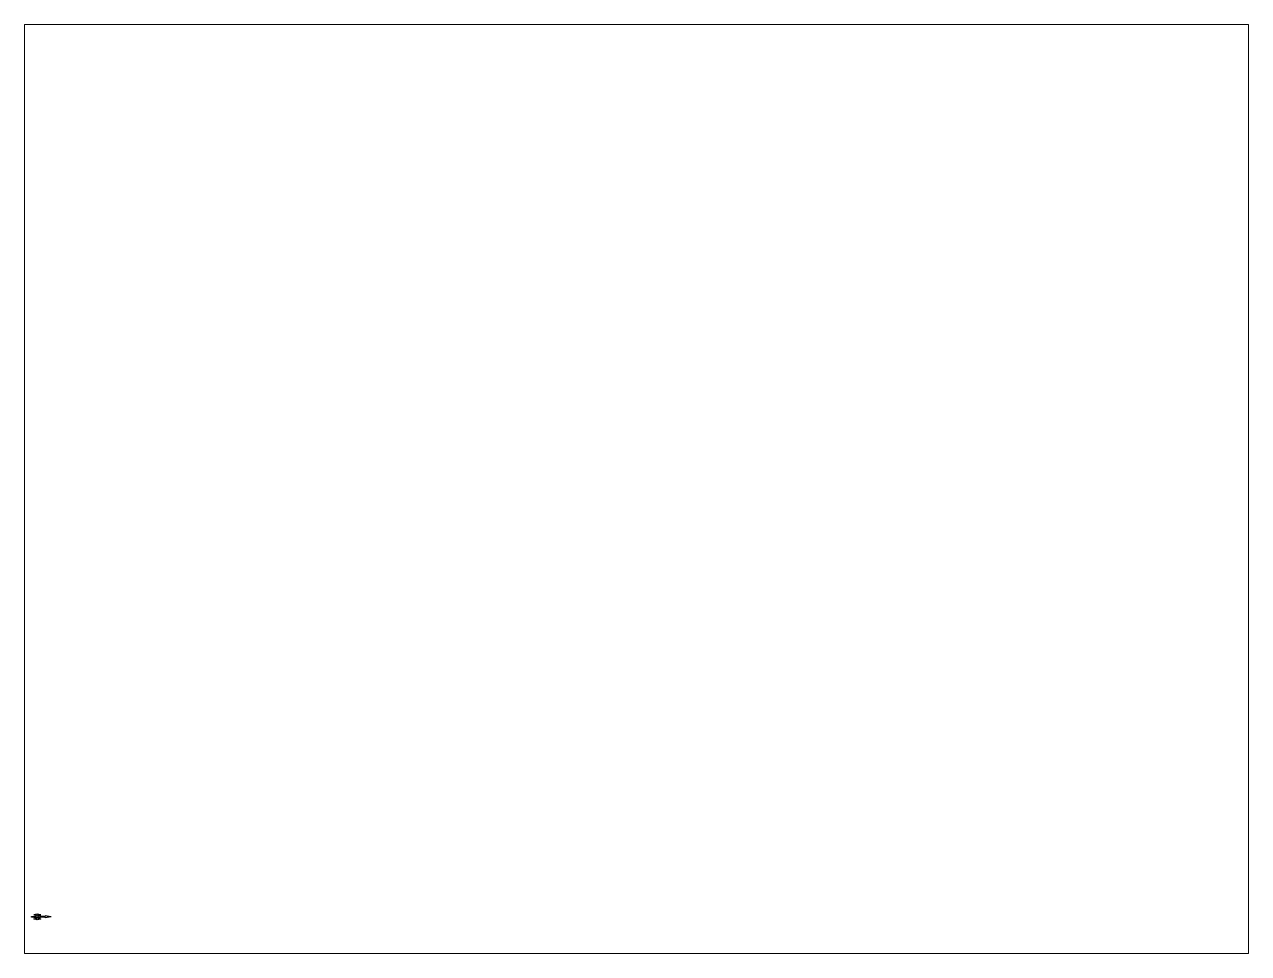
# Paper-space layout 'Layout1' of a CAD drawing. Header units: metres. Extents: x 26 to 231, y 20 to 176.
# The model-space entities are those that its viewports show. They can reach past a viewport. Long polylines and large blocks are cut down to what shows.
import ezdxf

# ---------------------------------------------------------------- set-up
doc = ezdxf.new("R2010")
doc.units = ezdxf.units.M
doc.header["$LTSCALE"] = 0.2

msp = doc.modelspace()

# ---------------------------------------------------------------- hatches: boundary and pattern name
at = {"true_color": 0xfaf528}
h = msp.add_hatch(color=2, dxfattribs=at)
h.dxf.hatch_style = 1
edge = h.paths.add_edge_path()
edge.add_ellipse((1.95, 0), major_axis=(1.2, 0), ratio=0.3125, start_angle=11.537, end_angle=73.0402)
edge.add_line((2.3, 0.36), (2.3, 0.68))
edge.add_line((2.3, 0.68), (3.15, 0.68))
edge.add_line((3.15, 0.68), (1.95, 0.98))
edge.add_line((1.95, 0.98), (0.75, 0.68))
edge.add_line((0.75, 0.68), (1.6, 0.68))
edge.add_line((1.6, 0.68), (1.6, 0.21))
edge.add_ellipse((1.95, 0), major_axis=(0.72, 0), ratio=0.333997, start_angle=161.8264, end_angle=479.0849, ccw=False)
edge.add_line((1.27, 0.07), (0, 0.07))
edge.add_line((0, 0.07), (0, -0.07))
edge.add_line((0, -0.07), (0.77, -0.08))
edge.add_ellipse((1.95, 0), major_axis=(1.2, 0), ratio=0.3125, start_angle=-168.4631, end_angle=-106.9578)
edge.add_line((1.6, -0.36), (1.6, -0.68))
edge.add_line((1.6, -0.68), (0.75, -0.68))
edge.add_line((0.75, -0.68), (1.95, -0.98))
edge.add_line((1.95, -0.98), (3.15, -0.68))
edge.add_line((3.15, -0.68), (2.3, -0.68))
edge.add_line((2.3, -0.68), (2.3, -0.36))
edge.add_ellipse((1.95, 0), major_axis=(1.2, 0), ratio=0.3125, start_angle=-73.0422, end_angle=-11.537)
edge.add_line((3.13, -0.08), (4.75, -0.08))
edge.add_line((4.75, -0.08), (4.75, -0.38))
edge.add_line((4.75, -0.38), (6.8, 0))
edge.add_line((6.8, 0), (4.75, 0.37))
edge.add_line((4.75, 0.37), (4.75, 0.07))
edge.add_line((4.75, 0.07), (3.13, 0.07))

# ---------------------------------------------------------------- linework, layer by layer
at = {"color": 2, "true_color": 0xfaf528}
for p, q in [((1.95, 0.98), (0.75, 0.68)), ((0.75, 0.68), (1.6, 0.68)), ((1.6, 0.21), (1.6, 0.68)), ((3.15, 0.68), (1.95, 0.98)), ((2.3, 0.36), (2.3, 0.68)), ((2.3, 0.68), (3.15, 0.68)), ((0.75, -0.68), (1.6, -0.68)), ((1.95, -0.98), (0.75, -0.68)), ((1.6, -0.36), (1.6, -0.68)), ((3.15, -0.68), (1.95, -0.98)), ((2.3, -0.36), (2.3, -0.68)), ((2.3, -0.68), (3.15, -0.68))]:
    msp.add_line(p, q, dxfattribs=at)
at = {"color": 2, "linetype": 'Continuous', "true_color": 0xfaf528}
for p, q in [((4.75, 0.07), (3.13, 0.07)), ((6.8, 0), (4.75, 0.37)), ((4.75, 0.07), (4.75, 0.37)), ((4.75, -0.08), (3.13, -0.08)), ((6.8, 0), (4.75, -0.38)), ((4.75, -0.08), (4.75, -0.38))]:
    msp.add_line(p, q, dxfattribs=at)
at = {"color": 2, "true_color": 0xfaf528}
for points in [[(0, 0.07), (1.27, 0.07)], [(0, -0.07), (0, 0.07)], [(0.77, -0.08), (0, -0.07)]]:
    msp.add_lwpolyline(points, dxfattribs=at)
at = {"color": 2, "linetype": 'Continuous', "true_color": 0xfaf528}
for major_axis, ratio, start_param, end_param in [((0.72, 0), 0.333997, 2.824404, 8.361609), ((1.2, 0), 0.3125, 0.201358, 1.274792), ((1.2, 0), 0.3125, -2.940235, -1.866765), ((1.2, 0), 0.3125, -1.274828, -0.201358)]:
    msp.add_ellipse((1.95, 0), major_axis=major_axis, ratio=ratio, start_param=start_param, end_param=end_param, dxfattribs=at)

psp = doc.layouts.get("Layout1")

# ---------------------------------------------------------------- viewports
at = {"layer": '0'}
psp.add_viewport(center=(128.5, 97.5), size=(205.6, 156), view_center_point=(210, 148.5), view_height=322.4409, dxfattribs=at)

doc.saveas('drawing.dxf')
